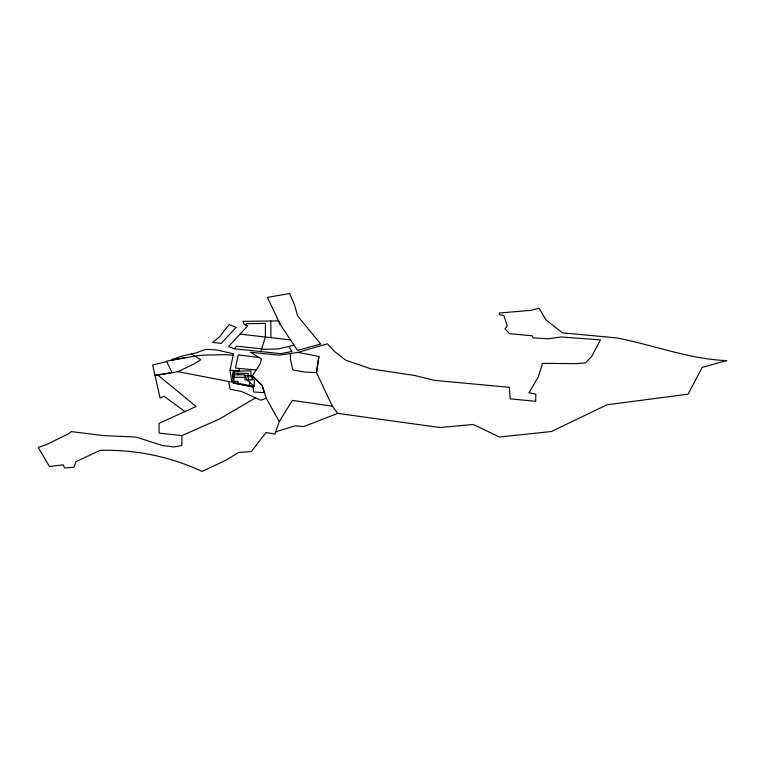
<?xml version="1.0" encoding="UTF-8"?>
<svg xmlns="http://www.w3.org/2000/svg" width="765" height="765" viewBox="0 0 765 765"><rect width="100%" height="100%" fill="white"/><g stroke="black" fill="none" stroke-linecap="round" stroke-linejoin="round"><path stroke-width="1.15" d="M290.509 353.507L290.432 359.33L292.785 369.868L304.805 372.106L316.5 372.555L332.335 406.205L337.7 413.377L439.961 427.53L473.105 424.451L499.535 437.006L551.383 431.527L607.028 404.771L688.051 394.185L702.174 367.372L726.75 360.592C689.035 359.187 653.253 344.843 616.418 337.891L562.466 332.851L545.885 319.827L539.124 308.228L531.197 310.303L499.488 313.009L499.411 314.673L503.791 315.543L507.281 325.928L504.948 328.759L509.452 333.693L532.182 335.768L533.195 337.872L548.84 338.78L561.185 336.973L600.468 339.87L591.708 356.452L585.435 362.906L576.141 363.671L541.964 363.356L542.28 364.503L538.111 377.327L528.931 392.789L535.835 394.08L535.672 401.281L510.265 398.852L509.327 387.31L434.539 380.377L414.936 375.529L371.101 368.902L345.704 360.143L334.544 351.489L327.391 343.791L297.891 352.416L279.311 355.18L250.471 352.292L261.372 358.89L260.234 363.882L252.335 375.749L252.201 379.937L244.943 379.861L245.116 374.84L234.1 374.716M255.52 397.838L219.402 419.038L181.955 435.61L181.821 445.507L174.114 446.932L162.649 445.584L135.921 437.064L103.017 435.581L71.317 431.594L69.223 433.42L46.292 444.685L38.25 447.458L49.409 466.468L63.266 464.833L64.518 467.989L74.042 467.176L75.974 461.678L100.1 450.327C135.309 449.428 170.174 456.552 202.113 471.422L226.01 460.205L238.699 452.411L251.35 451.57L265.991 432.512L274.903 434.138L279.235 421.62L292.431 400.382L332.335 406.205M234.243 374.716L234.157 377.231L245.03 377.355M237.925 383.475L237.992 381.458L233.88 381.419M238.211 374.764L238.259 373.243M248.577 379.899L248.711 375.711M249.447 385.79L249.581 381.907M318.871 356.414L316.5 372.555L318.9 356.423L297.862 352.407M185.455 357.513L166.483 361.214L172.068 372.67L155.018 375.424L178.168 371.685L231.805 382.098L230.064 370.164L233.478 353.774L216.638 349.94L205.756 349.27L196.309 352.828L181.946 356.108L171.685 359.531L171.982 360.133L196.682 355.83A101.955 58.867 0 0 1 205.278 355.065L225.465 354.683L233.172 355.237M233.631 370.442L232.407 374.487L233.134 382.959L253.272 386.994L253.636 392.005L264.441 392.608L262.204 385.55L252.335 375.749L245.087 375.672M255.998 369.935L239.55 368.501L238.804 370.853L230.064 370.164M260.76 351.565L265.426 337.04L265.388 323.432L246.445 323.7L245.422 324.867M280.306 324.57L267.387 297.365L289.619 293.578L294.764 305.637L297.585 315.897L320.688 343.992L297.489 350.418L280.306 324.57L278.565 320.908L242.926 321.357L244.188 324.36L247.736 325.833L228.62 346.478L234.272 348.783L236.605 346.201L261.64 348.821M181.955 435.61L159.101 433.086L159.053 423.361L196.108 406.473L157.772 374.984M178.168 371.685L193.822 364.016L200.726 359.751L191.422 353.918M337.7 413.377L303.781 426.583L295.06 425.809L275.343 431.995M266.258 398.23L260.722 400.21L241.654 391.537L230.208 389.251L228.553 381.467M294.037 345.235L278.307 348.897L261.458 349.376M166.655 361.577L152.665 364.962L160.086 398.077L164.006 396.213L185.254 411.819M234.147 373.196L248.357 373.358L246.521 379.105L254.066 386.363M234.272 348.783L280.698 353.65L292.048 351.47L288.95 346.803M240.067 334.114L290.518 339.928M239.55 368.501L235.4 367.994L238.288 354.874L259.144 357.523M253.282 386.985L233.143 382.959M252.335 375.749L262.194 385.56L266.23 398.211L279.235 421.62M270.743 321.004L270.944 337.671M234.214 371.264L233.832 382.653L254.209 386.373L254.42 380.234L250.796 376.638L250.997 370.786L234.214 371.264M226.43 327.707L219.947 336.457L212.603 342.414L221.104 343.418L236.213 327.315L229.357 324.695L226.43 327.707"/></g></svg>
